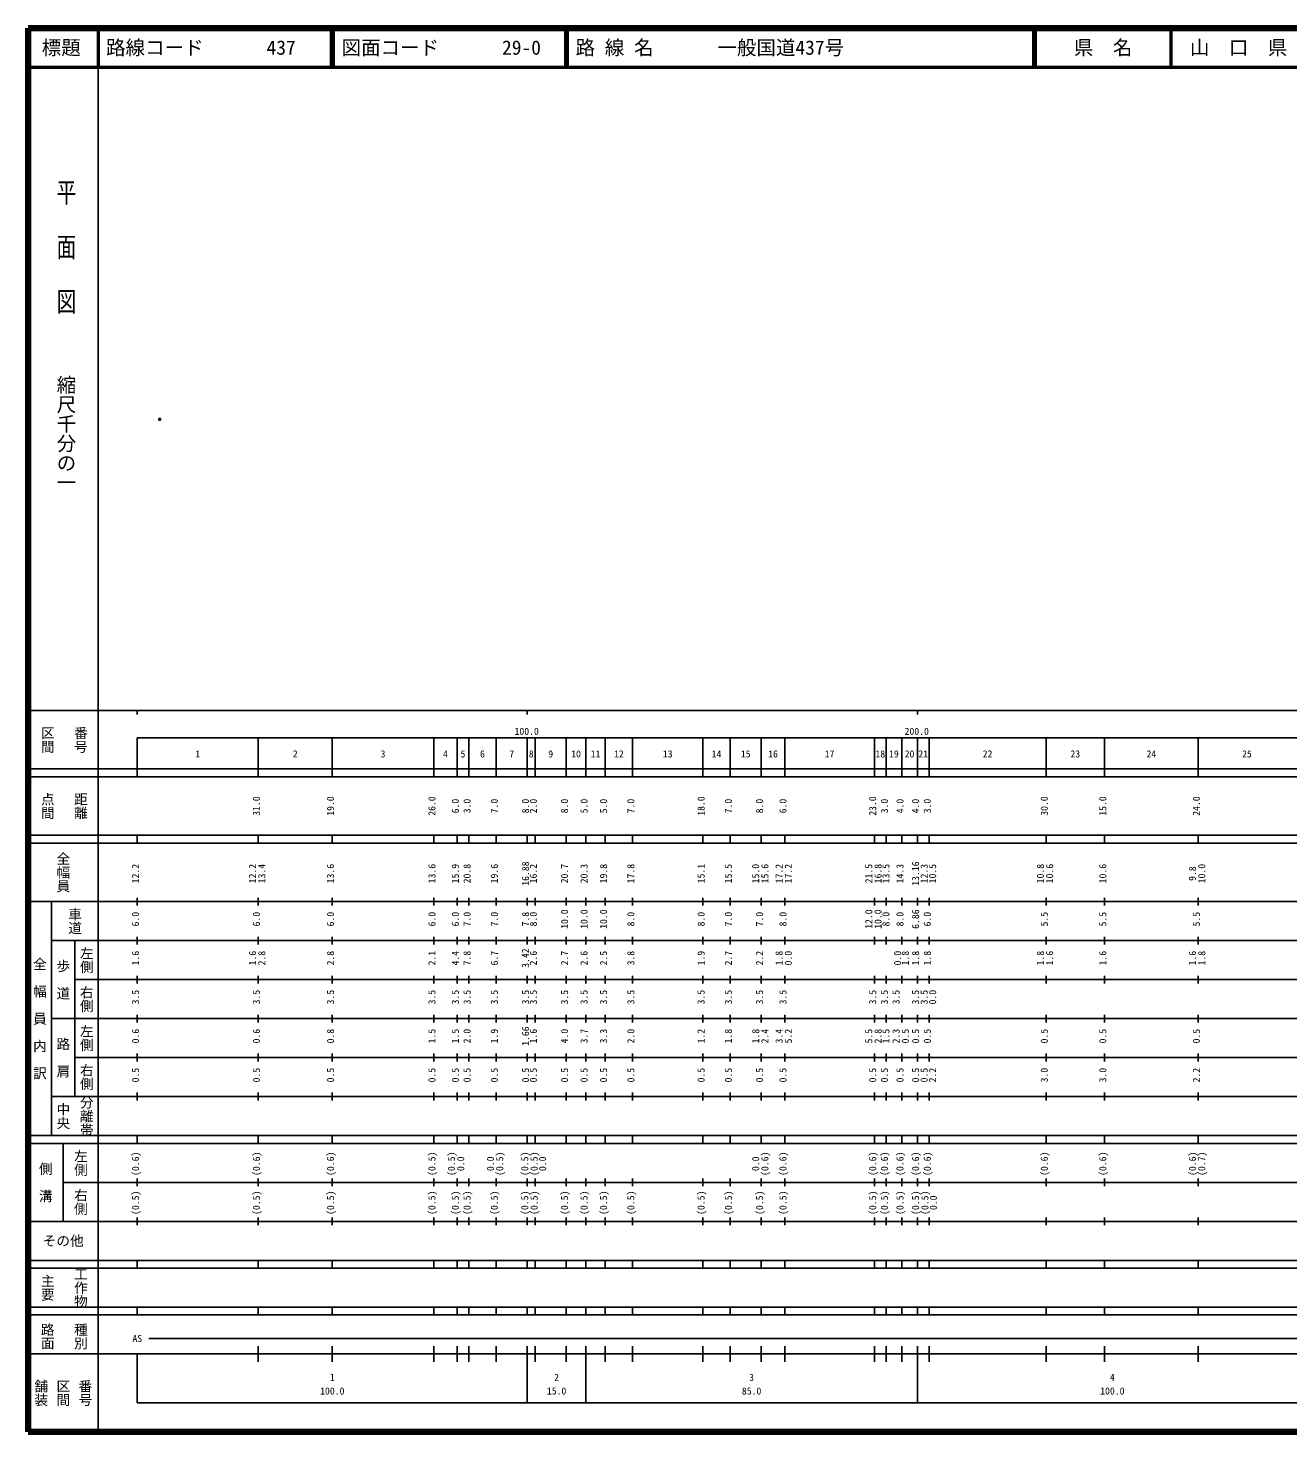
# Model space of a CAD drawing. Units: millimetres on the paper. Extents: x 40 to 680, y 20 to 380.
# Drawn here: x 40 to 363, y 20 to 380 of the extents above; entities that cross this region are included whole.
import ezdxf
from ezdxf.enums import TextEntityAlignment as Align

# ---------------------------------------------------------------- set-up
doc = ezdxf.new("R2010")
doc.units = ezdxf.units.MM
doc.header["$PDMODE"] = 32
doc.header["$PDSIZE"] = 0.5
doc.layers.add('M-OTRS', color=6, linetype='Continuous')
doc.layers.add('M-TTL-TXT', color=7, linetype='Continuous')
for name, color, linetype, lineweight in [('M-TTL', 2, 'Continuous', 140), ('M-TTL-BAND', 7, 'Continuous', 25), ('M-TTL-LINE', 7, 'Continuous', 50)]:
    doc.layers.add(name, color=color, linetype=linetype, lineweight=lineweight)
doc.styles.add('@ＭＳ ゴシック', font='')
doc.styles.add('ＭＳ ゴシック', font='')
doc.styles.get('@ＭＳ ゴシック').set_extended_font_data('@MS Gothic')
doc.styles.get('ＭＳ ゴシック').set_extended_font_data('MS Gothic')

msp = doc.modelspace()

# ---------------------------------------------------------------- linework, layer by layer
at = {"layer": 'M-OTRS'}
msp.add_point((73.735, 279.67), dxfattribs=at)
at = {"layer": 'M-TTL'}
for p, q in [((40, 380), (40, 20)), ((680, 380), (40, 380)), ((40, 20), (680, 20))]:
    msp.add_line(p, q, dxfattribs=at)
at = {"layer": 'M-TTL-BAND'}
for p, q in [((58, 370), (58, 20)), ((40, 205), (579, 205)), ((68, 205), (68, 204)), ((168, 205), (168, 204)), ((268, 205), (268, 204)), ((68, 198), (579, 198)), ((68, 198), (68, 188)), ((99, 188), (99, 198)), ((118, 188), (118, 198)), ((144, 188), (144, 198)), ((150, 188), (150, 198)), ((153, 188), (153, 198)), ((160, 188), (160, 198)), ((168, 188), (168, 198)), ((170, 188), (170, 198)), ((178, 188), (178, 198)), ((183, 188), (183, 198)), ((188, 188), (188, 198)), ((195, 188), (195, 198)), ((213, 188), (213, 198)), ((220, 188), (220, 198)), ((228, 188), (228, 198)), ((234, 188), (234, 198)), ((257, 188), (257, 198)), ((260, 188), (260, 198)), ((264, 188), (264, 198)), ((268, 188), (268, 198)), ((271, 188), (271, 198)), ((301, 188), (301, 198)), ((316, 188), (316, 198)), ((340, 188), (340, 198)), ((40, 190), (579, 190)), ((40, 188), (579, 188)), ((40, 173), (579, 173)), ((68, 171), (68, 173)), ((99, 171), (99, 173)), ((118, 171), (118, 173)), ((144, 171), (144, 173)), ((150, 171), (150, 173)), ((153, 171), (153, 173)), ((160, 171), (160, 173)), ((168, 171), (168, 173)), ((170, 171), (170, 173)), ((178, 171), (178, 173)), ((183, 171), (183, 173)), ((188, 171), (188, 173)), ((195, 171), (195, 173)), ((213, 171), (213, 173)), ((220, 171), (220, 173)), ((228, 171), (228, 173)), ((234, 171), (234, 173)), ((257, 171), (257, 173)), ((260, 171), (260, 173)), ((264, 171), (264, 173)), ((268, 171), (268, 173)), ((271, 171), (271, 173)), ((301, 171), (301, 173)), ((316, 171), (316, 173)), ((340, 171), (340, 173)), ((40, 171), (579, 171)), ((40, 156), (579, 156)), ((46, 96), (46, 156)), ((68, 155), (68, 157)), ((99, 155), (99, 157)), ((118, 155), (118, 157)), ((144, 155), (144, 157)), ((150, 155), (150, 157)), ((153, 155), (153, 157)), ((160, 155), (160, 157)), ((168, 155), (168, 157)), ((170, 155), (170, 157)), ((178, 155), (178, 157)), ((183, 155), (183, 157)), ((188, 155), (188, 157)), ((195, 155), (195, 157)), ((213, 155), (213, 157)), ((220, 155), (220, 157)), ((228, 155), (228, 157)), ((234, 155), (234, 157)), ((257, 155), (257, 157)), ((260, 155), (260, 157)), ((264, 155), (264, 157)), ((268, 155), (268, 157)), ((271, 155), (271, 157)), ((301, 155), (301, 157)), ((316, 155), (316, 157)), ((340, 155), (340, 157)), ((46, 146), (579, 146)), ((52, 146), (52, 106)), ((68, 145), (68, 147)), ((99, 145), (99, 147)), ((118, 145), (118, 147)), ((144, 145), (144, 147)), ((150, 145), (150, 147)), ((153, 145), (153, 147)), ((160, 145), (160, 147)), ((168, 145), (168, 147)), ((170, 145), (170, 147)), ((178, 145), (178, 147)), ((183, 145), (183, 147)), ((188, 145), (188, 147)), ((195, 145), (195, 147)), ((213, 145), (213, 147)), ((220, 145), (220, 147)), ((228, 145), (228, 147)), ((234, 145), (234, 147)), ((257, 145), (257, 147)), ((260, 145), (260, 147)), ((264, 145), (264, 147)), ((268, 145), (268, 147)), ((271, 145), (271, 147)), ((301, 145), (301, 147)), ((316, 145), (316, 147)), ((340, 145), (340, 147)), ((68, 135), (68, 137)), ((99, 135), (99, 137)), ((118, 135), (118, 137)), ((144, 135), (144, 137)), ((150, 135), (150, 137)), ((153, 135), (153, 137)), ((160, 135), (160, 137)), ((168, 135), (168, 137)), ((170, 135), (170, 137)), ((178, 135), (178, 137)), ((183, 135), (183, 137)), ((188, 135), (188, 137)), ((195, 135), (195, 137)), ((213, 135), (213, 137)), ((220, 135), (220, 137)), ((228, 135), (228, 137)), ((234, 135), (234, 137)), ((257, 135), (257, 137)), ((260, 135), (260, 137)), ((264, 135), (264, 137)), ((268, 135), (268, 137)), ((271, 135), (271, 137)), ((301, 135), (301, 137)), ((316, 135), (316, 137)), ((340, 135), (340, 137)), ((52, 136), (579, 136)), ((46, 126), (579, 126)), ((68, 125), (68, 127)), ((99, 125), (99, 127)), ((118, 125), (118, 127)), ((144, 125), (144, 127)), ((150, 125), (150, 127)), ((153, 125), (153, 127)), ((160, 125), (160, 127)), ((168, 125), (168, 127)), ((170, 125), (170, 127)), ((178, 125), (178, 127)), ((183, 125), (183, 127)), ((188, 125), (188, 127)), ((195, 125), (195, 127)), ((213, 125), (213, 127)), ((220, 125), (220, 127)), ((228, 125), (228, 127)), ((234, 125), (234, 127)), ((257, 125), (257, 127)), ((260, 125), (260, 127)), ((264, 125), (264, 127)), ((268, 125), (268, 127)), ((271, 125), (271, 127)), ((301, 125), (301, 127)), ((316, 125), (316, 127)), ((340, 125), (340, 127)), ((52, 116), (579, 116)), ((68, 115), (68, 117)), ((99, 115), (99, 117)), ((118, 115), (118, 117)), ((144, 115), (144, 117)), ((150, 115), (150, 117)), ((153, 115), (153, 117)), ((160, 115), (160, 117)), ((168, 115), (168, 117)), ((170, 115), (170, 117)), ((178, 115), (178, 117)), ((183, 115), (183, 117)), ((188, 115), (188, 117)), ((195, 115), (195, 117)), ((213, 115), (213, 117)), ((220, 115), (220, 117)), ((228, 115), (228, 117)), ((234, 115), (234, 117)), ((257, 115), (257, 117)), ((260, 115), (260, 117)), ((264, 115), (264, 117)), ((268, 115), (268, 117)), ((271, 115), (271, 117)), ((301, 115), (301, 117)), ((316, 115), (316, 117)), ((340, 115), (340, 117)), ((46, 106), (579, 106)), ((68, 105), (68, 107)), ((99, 105), (99, 107)), ((118, 105), (118, 107)), ((144, 105), (144, 107)), ((150, 105), (150, 107)), ((153, 105), (153, 107)), ((160, 105), (160, 107)), ((168, 105), (168, 107)), ((170, 105), (170, 107)), ((178, 105), (178, 107)), ((183, 105), (183, 107)), ((188, 105), (188, 107)), ((195, 105), (195, 107)), ((213, 105), (213, 107)), ((220, 105), (220, 107)), ((228, 105), (228, 107)), ((234, 105), (234, 107)), ((257, 105), (257, 107)), ((260, 105), (260, 107)), ((264, 105), (264, 107)), ((268, 105), (268, 107)), ((271, 105), (271, 107)), ((301, 105), (301, 107)), ((316, 105), (316, 107)), ((340, 105), (340, 107)), ((40, 96), (579, 96)), ((40, 94), (579, 94)), ((49, 94), (49, 74)), ((68, 94), (68, 96)), ((99, 94), (99, 96)), ((118, 94), (118, 96)), ((144, 94), (144, 96)), ((150, 94), (150, 96)), ((153, 94), (153, 96)), ((160, 94), (160, 96)), ((168, 94), (168, 96)), ((170, 94), (170, 96)), ((178, 94), (178, 96)), ((183, 94), (183, 96)), ((188, 94), (188, 96)), ((195, 94), (195, 96)), ((213, 94), (213, 96)), ((220, 94), (220, 96)), ((228, 94), (228, 96)), ((234, 94), (234, 96)), ((257, 94), (257, 96)), ((260, 94), (260, 96)), ((264, 94), (264, 96)), ((268, 94), (268, 96)), ((271, 94), (271, 96)), ((301, 94), (301, 96)), ((316, 94), (316, 96)), ((340, 94), (340, 96)), ((49, 84), (579, 84)), ((68, 83), (68, 85)), ((99, 83), (99, 85)), ((118, 83), (118, 85)), ((144, 83), (144, 85)), ((150, 83), (150, 85)), ((153, 83), (153, 85)), ((160, 83), (160, 85)), ((168, 83), (168, 85)), ((170, 83), (170, 85)), ((178, 83), (178, 85)), ((183, 83), (183, 85)), ((188, 83), (188, 85)), ((195, 83), (195, 85)), ((213, 83), (213, 85)), ((220, 83), (220, 85)), ((228, 83), (228, 85)), ((234, 83), (234, 85)), ((257, 83), (257, 85)), ((260, 83), (260, 85)), ((264, 83), (264, 85)), ((268, 83), (268, 85)), ((271, 83), (271, 85)), ((301, 83), (301, 85)), ((316, 83), (316, 85)), ((340, 83), (340, 85)), ((40, 74), (579, 74)), ((68, 73), (68, 75)), ((99, 73), (99, 75)), ((118, 73), (118, 75)), ((144, 73), (144, 75)), ((150, 73), (150, 75)), ((153, 73), (153, 75)), ((160, 73), (160, 75)), ((168, 73), (168, 75)), ((170, 73), (170, 75)), ((178, 73), (178, 75)), ((183, 73), (183, 75)), ((188, 73), (188, 75)), ((195, 73), (195, 75)), ((213, 73), (213, 75)), ((220, 73), (220, 75)), ((228, 73), (228, 75)), ((234, 73), (234, 75)), ((257, 73), (257, 75)), ((260, 73), (260, 75)), ((264, 73), (264, 75)), ((268, 73), (268, 75)), ((271, 73), (271, 75)), ((301, 73), (301, 75)), ((316, 73), (316, 75)), ((340, 73), (340, 75)), ((40, 64), (579, 64)), ((40, 62), (579, 62)), ((68, 62), (68, 64)), ((99, 62), (99, 64)), ((118, 62), (118, 64)), ((144, 62), (144, 64)), ((150, 62), (150, 64)), ((153, 62), (153, 64)), ((160, 62), (160, 64)), ((168, 62), (168, 64)), ((170, 62), (170, 64)), ((178, 62), (178, 64)), ((183, 62), (183, 64)), ((188, 62), (188, 64)), ((195, 62), (195, 64)), ((213, 62), (213, 64)), ((220, 62), (220, 64)), ((228, 62), (228, 64)), ((234, 62), (234, 64)), ((257, 62), (257, 64)), ((260, 62), (260, 64)), ((264, 62), (264, 64)), ((268, 62), (268, 64)), ((271, 62), (271, 64)), ((301, 62), (301, 64)), ((316, 62), (316, 64)), ((340, 62), (340, 64)), ((40, 52), (579, 52)), ((68, 50), (68, 52)), ((99, 50), (99, 52)), ((118, 50), (118, 52)), ((144, 50), (144, 52)), ((150, 50), (150, 52)), ((153, 50), (153, 52)), ((160, 50), (160, 52)), ((168, 50), (168, 52)), ((170, 50), (170, 52)), ((178, 50), (178, 52)), ((183, 50), (183, 52)), ((188, 50), (188, 52)), ((195, 50), (195, 52)), ((213, 50), (213, 52)), ((220, 50), (220, 52)), ((228, 50), (228, 52)), ((234, 50), (234, 52)), ((257, 50), (257, 52)), ((260, 50), (260, 52)), ((264, 50), (264, 52)), ((268, 50), (268, 52)), ((271, 50), (271, 52)), ((301, 50), (301, 52)), ((316, 50), (316, 52)), ((340, 50), (340, 52)), ((40, 50), (579, 50)), ((71, 44), (563, 44)), ((40, 40), (579, 40)), ((68, 40), (68, 27.5)), ((99, 38), (99, 42)), ((118, 38), (118, 42)), ((144, 38), (144, 42)), ((150, 38), (150, 42)), ((153, 38), (153, 42)), ((160, 38), (160, 42)), ((168, 27.5), (168, 42)), ((170, 38), (170, 42)), ((178, 38), (178, 42)), ((183, 27.5), (183, 42)), ((188, 38), (188, 42)), ((195, 38), (195, 42)), ((213, 38), (213, 42)), ((220, 38), (220, 42)), ((228, 38), (228, 42)), ((234, 38), (234, 42)), ((257, 38), (257, 42)), ((260, 38), (260, 42)), ((264, 38), (264, 42)), ((268, 27.5), (268, 42)), ((271, 38), (271, 42)), ((301, 38), (301, 42)), ((316, 38), (316, 42)), ((340, 38), (340, 42)), ((68, 27.5), (579, 27.5))]:
    msp.add_line(p, q, dxfattribs=at)
at = {"layer": 'M-TTL-LINE'}
for p, q in [((58, 380), (58, 370)), ((117.75, 380), (117.75, 370)), ((118.25, 380), (118.25, 370)), ((177.75, 380), (177.75, 370)), ((178.25, 380), (178.25, 370)), ((297.75, 380), (297.75, 370)), ((298.25, 380), (298.25, 370)), ((333, 380), (333, 370)), ((40, 370), (680, 370))]:
    msp.add_line(p, q, dxfattribs=at)

# ---------------------------------------------------------------- texts
at = {"layer": 'M-TTL-BAND', "style": '@ＭＳ ゴシック', "width": 1.4}
msp.add_text('平  面  図', height=3.666, rotation=270, dxfattribs=at).set_placement((49.777, 306.475), align=Align.MIDDLE_RIGHT)
at = {"layer": 'M-TTL-BAND', "style": '@ＭＳ ゴシック'}
msp.add_text('縮尺千分の一', height=3.666, rotation=270, dxfattribs=at).set_placement((49.777, 261.03), align=Align.MIDDLE_RIGHT)
for s, p in [('区間', (45, 197.5)), ('番号', (53.5, 197.5)), ('点間', (45, 180.5)), ('距離', (53.5, 180.5)), ('全幅員', (49, 163.5)), ('車道', (52, 151)), ('左側', (55, 141)), ('全\u3000幅\u3000員\u3000内\u3000訳', (43, 126)), ('歩\u3000道', (49, 136)), ('右側', (55, 131)), ('左側', (55, 121)), ('路\u3000肩', (49, 116)), ('右側', (55, 111)), ('分離帯', (55, 101)), ('中央', (49, 101)), ('左側', (53.5, 89)), ('側\u3000溝', (44.5, 84)), ('右側', (53.5, 79)), ('工作物', (53.5, 57)), ('主要', (45, 57)), ('路面', (45, 44.5)), ('種別', (53.5, 44.5)), ('舗装', (43.333, 30)), ('区間', (49, 30)), ('番号', (54.667, 30))]:
    msp.add_text(s, height=2.566, rotation=270, dxfattribs=at).set_placement(p, align=Align.MIDDLE_CENTER)
at = {"layer": 'M-TTL-BAND', "style": 'ＭＳ ゴシック'}
for s, p in [('100.0', (167.844, 198.195)), ('200.0', (267.844, 198.195)), ('1', (83.5, 192.405)), ('2', (108.5, 192.405)), ('3', (131, 192.405)), ('4', (147, 192.405)), ('5', (151.5, 192.405)), ('6', (156.5, 192.405)), ('7', (164, 192.405)), ('8', (169, 192.405)), ('9', (174, 192.405)), ('10', (180.5, 192.405)), ('11', (185.5, 192.405)), ('12', (191.5, 192.405)), ('13', (204, 192.405)), ('14', (216.5, 192.405)), ('15', (224, 192.405)), ('16', (231, 192.405)), ('17', (245.5, 192.405)), ('18', (258.5, 192.405)), ('19', (262, 192.405)), ('20', (266, 192.405)), ('21', (269.5, 192.405)), ('22', (286, 192.405)), ('23', (308.5, 192.405)), ('24', (328, 192.405)), ('25', (352.5, 192.405)), ('AS', (68, 42.5)), ('1', (118, 32.523)), ('2', (175.5, 32.523)), ('3', (225.5, 32.523)), ('4', (318, 32.523)), ('100.0', (118, 29.033)), ('15.0', (175.5, 29.033)), ('85.0', (225.5, 29.033)), ('100.0', (318, 29.033))]:
    msp.add_text(s, height=1.833, dxfattribs=at).set_placement(p, align=Align.BOTTOM_CENTER)
for s, p in [('31.0', (100, 180.5)), ('19.0', (119, 180.5)), ('26.0', (145, 180.5)), ('6.0', (151, 180.5)), ('3.0', (154, 180.5)), ('7.0', (161, 180.5)), ('8.0', (169, 180.5)), ('2.0', (171, 180.5)), ('8.0', (179, 180.5)), ('5.0', (184, 180.5)), ('5.0', (189, 180.5)), ('7.0', (196, 180.5)), ('18.0', (214, 180.5)), ('7.0', (221, 180.5)), ('8.0', (229, 180.5)), ('6.0', (235, 180.5)), ('23.0', (258, 180.5)), ('3.0', (261, 180.5)), ('4.0', (265, 180.5)), ('4.0', (269, 180.5)), ('3.0', (272, 180.5)), ('30.0', (302, 180.5)), ('15.0', (317, 180.5)), ('24.0', (341, 180.5)), ('16.88', (169, 163.174)), ('13.16', (269, 163.174)), ('12.2', (69, 163.174)), ('12.2', (99, 163.174)), ('13.4', (101.37, 163.174)), ('13.6', (119, 163.174)), ('13.6', (145, 163.174)), ('15.9', (151, 163.174)), ('20.8', (154, 163.174)), ('19.6', (161, 163.174)), ('16.2', (171, 163.174)), ('20.7', (179, 163.174)), ('20.3', (184, 163.174)), ('19.8', (189, 163.174)), ('17.8', (196, 163.174)), ('15.1', (214, 163.174)), ('15.5', (221, 163.174)), ('15.0', (228, 163.174)), ('15.6', (230.37, 163.174)), ('17.2', (234, 163.174)), ('17.2', (236.37, 163.174)), ('21.5', (257, 163.174)), ('16.8', (259.37, 163.174)), ('13.5', (261.4, 163.174)), ('14.3', (265, 163.174)), ('12.3', (271.2, 163.174)), ('10.5', (273.37, 163.174)), ('10.8', (301, 163.174)), ('10.6', (303.37, 163.174)), ('10.6', (317, 163.174)), ('9.8', (340, 163.174)), ('10.0', (342.37, 163.174)), ('6.0', (69, 151.5)), ('6.0', (100, 151.5)), ('6.0', (119, 151.5)), ('6.0', (145, 151.5)), ('6.0', (151, 151.5)), ('7.0', (154, 151.5)), ('7.0', (161, 151.5)), ('7.8', (169, 151.5)), ('8.0', (171, 151.5)), ('10.0', (179, 151.5)), ('10.0', (184, 151.5)), ('10.0', (189, 151.5)), ('8.0', (196, 151.5)), ('8.0', (214, 151.5)), ('7.0', (221, 151.5)), ('7.0', (229, 151.5)), ('8.0', (235, 151.5)), ('12.0', (257, 151.5)), ('10.0', (259.37, 151.5)), ('8.0', (261.4, 151.5)), ('8.0', (265, 151.5)), ('6.86', (269, 151.5)), ('6.0', (272, 151.5)), ('5.5', (302, 151.5)), ('5.5', (317, 151.5)), ('5.5', (341, 151.5)), ('1.6', (69, 141.5)), ('1.6', (99, 141.5)), ('2.8', (101.37, 141.5)), ('2.8', (119, 141.5)), ('2.1', (145, 141.5)), ('4.4', (151, 141.5)), ('7.8', (154, 141.5)), ('6.7', (161, 141.5)), ('3.42', (169, 141.5)), ('2.6', (171, 141.5)), ('2.7', (179, 141.5)), ('2.6', (184, 141.5)), ('2.5', (189, 141.5)), ('3.8', (196, 141.5)), ('1.9', (214, 141.5)), ('2.7', (221, 141.5)), ('2.2', (229, 141.5)), ('1.8', (234, 141.5)), ('0.0', (236.37, 141.5)), ('0.0', (264.4, 141.5)), ('1.8', (266.37, 141.5)), ('1.8', (269, 141.5)), ('1.8', (272, 141.5)), ('1.8', (301, 141.5)), ('1.6', (303.37, 141.5)), ('1.6', (317, 141.5)), ('1.6', (340, 141.5)), ('1.8', (342.37, 141.5)), ('3.5', (69, 131.5)), ('3.5', (100, 131.5)), ('3.5', (119, 131.5)), ('3.5', (145, 131.5)), ('3.5', (151, 131.5)), ('3.5', (154, 131.5)), ('3.5', (161, 131.5)), ('3.5', (169, 131.5)), ('3.5', (171, 131.5)), ('3.5', (179, 131.5)), ('3.5', (184, 131.5)), ('3.5', (189, 131.5)), ('3.5', (196, 131.5)), ('3.5', (214, 131.5)), ('3.5', (221, 131.5)), ('3.5', (229, 131.5)), ('3.5', (235, 131.5)), ('3.5', (258, 131.5)), ('3.5', (261, 131.5)), ('3.5', (264, 131.5)), ('3.5', (269, 131.5)), ('3.5', (271.2, 131.5)), ('0.0', (273.37, 131.5)), ('0.6', (69, 121.5)), ('0.6', (100, 121.5)), ('0.8', (119, 121.5)), ('1.5', (145, 121.5)), ('1.5', (151, 121.5)), ('2.0', (154, 121.5)), ('1.9', (161, 121.5)), ('1.66', (169, 121.5)), ('1.6', (171, 121.5)), ('4.0', (179, 121.5)), ('3.7', (184, 121.5)), ('3.3', (189, 121.5)), ('2.0', (196, 121.5)), ('1.2', (214, 121.5)), ('1.8', (221, 121.5)), ('1.8', (228, 121.5)), ('2.4', (230.37, 121.5)), ('3.4', (234, 121.5)), ('5.2', (236.37, 121.5)), ('5.5', (257, 121.5)), ('2.8', (259.37, 121.5)), ('1.5', (261.4, 121.5)), ('2.3', (264, 121.5)), ('0.5', (266.37, 121.5)), ('0.5', (269, 121.5)), ('0.5', (272, 121.5)), ('0.5', (302, 121.5)), ('0.5', (317, 121.5)), ('0.5', (341, 121.5)), ('0.5', (69, 111.5)), ('0.5', (100, 111.5)), ('0.5', (119, 111.5)), ('0.5', (145, 111.5)), ('0.5', (151, 111.5)), ('0.5', (154, 111.5)), ('0.5', (161, 111.5)), ('0.5', (169, 111.5)), ('0.5', (171, 111.5)), ('0.5', (179, 111.5)), ('0.5', (184, 111.5)), ('0.5', (189, 111.5)), ('0.5', (196, 111.5)), ('0.5', (214, 111.5)), ('0.5', (221, 111.5)), ('0.5', (229, 111.5)), ('0.5', (235, 111.5)), ('0.5', (258, 111.5)), ('0.5', (261, 111.5)), ('0.5', (265, 111.5)), ('0.5', (269, 111.5)), ('0.5', (271.2, 111.5)), ('2.2', (273.37, 111.5)), ('3.0', (302, 111.5)), ('3.0', (317, 111.5)), ('2.2', (341, 111.5)), ('(0.6)', (69, 88.764)), ('(0.6)', (100, 88.764)), ('(0.6)', (119, 88.764)), ('(0.5)', (145, 88.764)), ('(0.5)', (150, 88.764)), ('0.0', (152.37, 88.764)), ('0.0', (160, 88.764)), ('(0.5)', (162.37, 88.764)), ('(0.5)', (168.8, 88.764)), ('(0.5)', (171.2, 88.764)), ('0.0', (173.37, 88.764)), ('0.0', (228, 88.764)), ('(0.6)', (230.37, 88.764)), ('(0.6)', (235, 88.764)), ('(0.6)', (258, 88.764)), ('(0.6)', (261, 88.764)), ('(0.6)', (265, 88.764)), ('(0.6)', (269, 88.764)), ('(0.6)', (272, 88.764)), ('(0.6)', (302, 88.764)), ('(0.6)', (317, 88.764)), ('(0.6)', (340, 88.764)), ('(0.7)', (342.37, 88.764)), ('(0.5)', (69, 78.764)), ('(0.5)', (100, 78.764)), ('(0.5)', (119, 78.764)), ('(0.5)', (145, 78.764)), ('(0.5)', (151, 78.764)), ('(0.5)', (154, 78.764)), ('(0.5)', (161, 78.764)), ('(0.5)', (168.8, 78.764)), ('(0.5)', (171.2, 78.764)), ('(0.5)', (179, 78.764)), ('(0.5)', (184, 78.764)), ('(0.5)', (189, 78.764)), ('(0.5)', (196, 78.764)), ('(0.5)', (214, 78.764)), ('(0.5)', (221, 78.764)), ('(0.5)', (229, 78.764)), ('(0.5)', (235, 78.764)), ('(0.5)', (258, 78.764)), ('(0.5)', (261, 78.764)), ('(0.5)', (265, 78.764)), ('(0.5)', (269, 78.764)), ('(0.5)', (271.4, 78.764)), ('0.0', (273.57, 78.764))]:
    msp.add_text(s, height=1.833, rotation=90, dxfattribs=at).set_placement(p, align=Align.BOTTOM_CENTER)
msp.add_text('その他', height=2.566, dxfattribs=at).set_placement((49, 69), align=Align.MIDDLE_CENTER)
at = {"layer": 'M-TTL-TXT', "style": 'ＭＳ ゴシック'}
for s, p in [('標題', (48.5, 375)), ('県\u3000名', (315.625, 375)), ('山\u3000口\u3000県', (350.375, 375))]:
    msp.add_text(s, height=3.666, dxfattribs=at).set_placement(p, align=Align.MIDDLE_CENTER)
for s, p in [('路線コード', (60, 375)), ('437', (101.142, 375)), ('図面コード', (120.38, 375)), ('29-0', (161.521, 375)), ('路 線 名', (180.38, 375)), ('一般国道437号', (216.734, 375))]:
    msp.add_text(s, height=3.666, dxfattribs=at).set_placement(p, align=Align.MIDDLE_LEFT)

doc.saveas('drawing.dxf')
